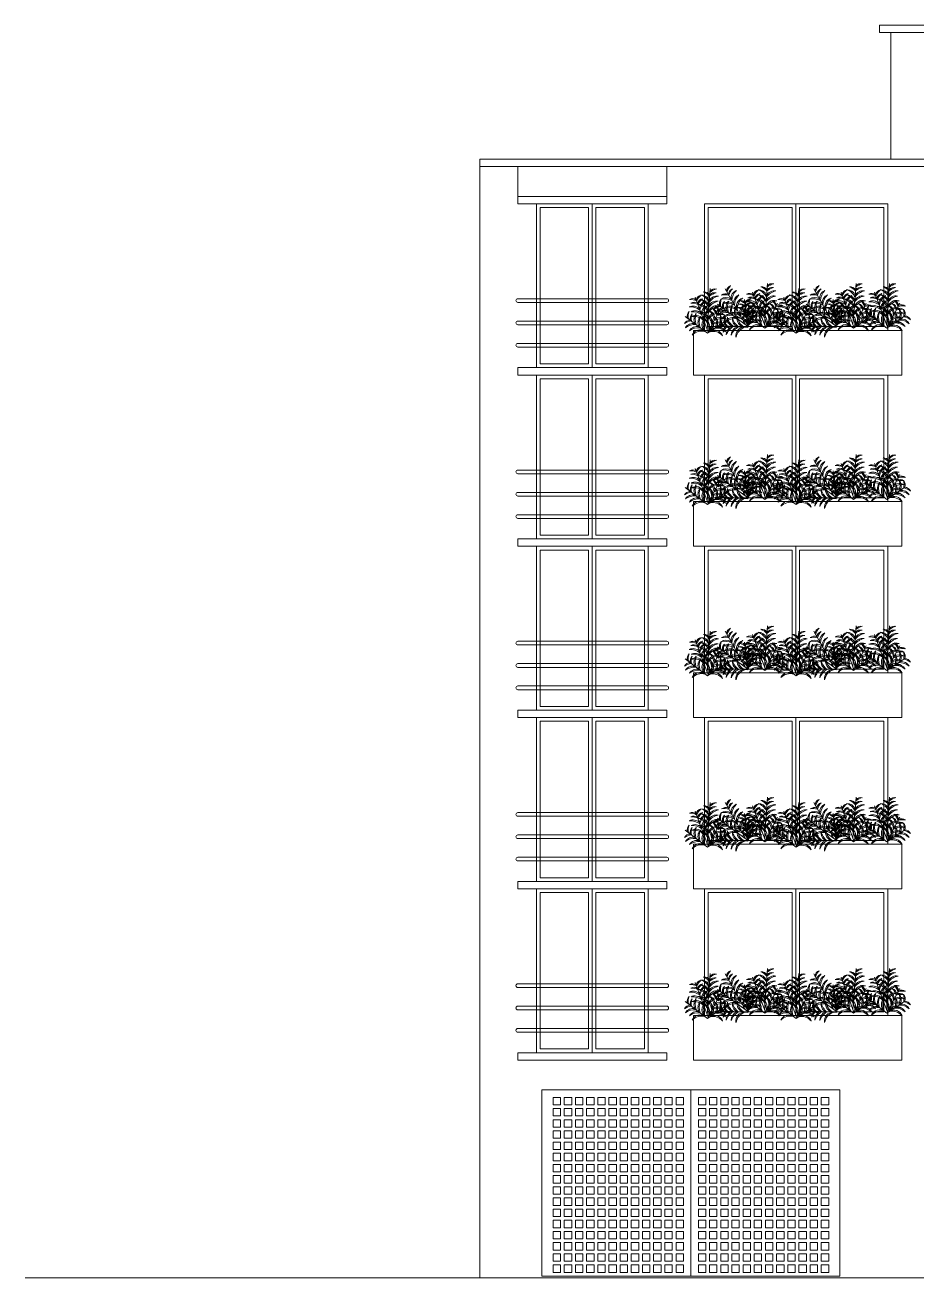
# Model space of a CAD drawing. Header units: millimetres. Extents: x 94 to 362, y 157 to 221.
# Drawn here: x 161.65 to 173.63, y 165.98 to 182.8 of the extents above; entities that cross this region are included whole.
import ezdxf

# ---------------------------------------------------------------- set-up
doc = ezdxf.new("R2010")
doc.units = ezdxf.units.MM
doc.layers.get('0').update_dxf_attribs({"lineweight": 9})
doc.layers.add('ARBOL', color=3, linetype='Continuous', lineweight=9)
doc.layers.add('BARDA PERIMETRAL', color=5, linetype='Continuous', lineweight=9)

# ---------------------------------------------------------------- blocks, each defined once
blk = doc.blocks.new('arbusto02')
at = {"layer": 'ARBOL', "linetype": 'ByBlock'}
for p, q in [((-0.048, 0.801), (0.007, 0.065)), ((0.22, 0.644), (-0.01, 0.019)), ((-0.23, 0.444), (0, 0)), ((0.397, 0.303), (0, 0)), ((-0.319, 0.217), (0, 0))]:
    blk.add_line(p, q, dxfattribs=at)
for centre, radius, start, end in [((-0.132, 0.68), 0.115, 40.53, 103.8644), ((-0.216, 0.539), 0.26, 48.3163, 77.6194), ((-0.127, 0.612), 0.115, 40.53, 103.8644), ((-0.211, 0.471), 0.26, 48.3163, 77.6194), ((0.058, 0.626), 0.115, 84.6157, 147.9501), ((0.162, 0.498), 0.26, 110.8607, 140.1638), ((0.117, 0.528), 0.16, 88.8463, 158.9911), ((0.209, 0.435), 0.268, 109.2035, 152.8688), ((-0.042, 0.474), 0.26, 23.8984, 53.2015), ((0.093, 0.569), 0.115, 16.1121, 79.4464), ((-0.168, 0.338), 0.156, 7.666, 107.8746), ((-0.227, 0.251), 0.236, 25.9065, 87.4278), ((-0.095, 0.385), 0.115, 107.7459, 171.0802), ((-0.171, 0.507), 0.16, 29.4889, 99.6338), ((-0.248, 0.401), 0.268, 35.6112, 79.2766), ((0.051, 0.308), 0.26, 133.9908, 163.2939), ((-0.164, 0.416), 0.16, 29.4889, 99.6338), ((-0.241, 0.31), 0.268, 35.6112, 79.2766), ((0.124, 0.437), 0.16, 88.8463, 158.9911), ((0.215, 0.344), 0.268, 109.2035, 152.8688), ((0.14, 0.361), 0.156, 80.6055, 180.8141), ((0.21, 0.283), 0.236, 101.0522, 162.5736), ((-0.046, 0.341), 0.16, 5.071, 75.2158), ((-0.159, 0.277), 0.268, 11.1933, 54.8587), ((-0.128, 0.362), 0.268, 11.1933, 54.8587), ((-0.014, 0.427), 0.16, 5.071, 75.2158), ((-0.065, 0.41), 0.26, 23.8984, 53.2015), ((0.069, 0.505), 0.115, 16.1121, 79.4464), ((0.302, 0.204), 0.268, 84.7855, 128.4509), ((0.257, 0.327), 0.16, 64.4284, 134.5732), ((0.285, 0.282), 0.26, 86.4427, 115.7458), ((0.244, 0.441), 0.115, 60.1978, 123.5321), ((0.309, 0.346), 0.26, 86.4427, 115.7458), ((0.268, 0.505), 0.115, 60.1978, 123.5321), ((-0.26, 0.3), 0.115, 63.6602, 126.9945), ((-0.281, 0.137), 0.26, 71.4465, 100.7496), ((-0.211, 0.255), 0.115, 136.2275, 199.5619), ((-0.227, 0.125), 0.16, 52.6191, 122.7639), ((-0.256, -0.003), 0.268, 58.7414, 102.4068), ((-0.046, 0.257), 0.26, 162.4725, 191.7756), ((-0.229, 0.239), 0.115, 63.6602, 126.9945), ((-0.25, 0.076), 0.26, 71.4465, 100.7496), ((-0.097, 0.24), 0.16, 140.4581, 210.6029), ((0.033, 0.254), 0.268, 160.8153, 204.4806), ((-0.158, 0.212), 0.156, 7.666, 107.8746), ((-0.217, 0.125), 0.236, 25.9065, 87.4278), ((-0.022, 0.189), 0.16, 140.4581, 210.6029), ((-0.063, 0.325), 0.115, 107.7459, 171.0802), ((0.082, 0.248), 0.26, 133.9908, 163.2939), ((0.108, 0.203), 0.268, 160.8153, 204.4806), ((0.029, 0.258), 0.16, 111.9765, 182.1213), ((0.15, 0.208), 0.268, 132.3336, 175.999), ((0.048, 0.154), 0.156, 132.2173, 232.4259), ((0.071, 0.177), 0.16, 111.9765, 182.1213), ((0.153, 0.161), 0.236, 152.664, 214.1854), ((0.192, 0.127), 0.268, 132.3336, 175.999), ((-0.082, 0.272), 0.156, 343.248, 83.4567), ((-0.171, 0.217), 0.236, 1.4886, 63.0099), ((0.116, 0.113), 0.156, 103.7356, 203.9443), ((0.211, 0.069), 0.236, 124.1824, 185.7037), ((0.15, 0.235), 0.156, 80.6055, 180.8141), ((0.22, 0.157), 0.236, 101.0522, 162.5736), ((-0.161, 0.152), 0.236, 329.0367, 30.558), ((-0.057, 0.151), 0.156, 310.7961, 51.0048), ((0.208, 0.165), 0.156, 56.1875, 156.3962), ((0.24, 0.066), 0.236, 76.6343, 138.1556), ((0.27, 0.119), 0.268, 84.7855, 128.4509), ((0.226, 0.242), 0.16, 64.4284, 134.5732), ((0.011, 0.19), 0.16, 332.6191, 42.7639), ((-0.119, 0.197), 0.268, 338.7414, 22.4068), ((0.083, 0.246), 0.16, 332.6191, 42.7639), ((-0.047, 0.252), 0.268, 338.7414, 22.4068), ((0.032, 0.259), 0.26, 351.4465, 20.7496), ((0.196, 0.267), 0.115, 343.6602, 46.9945), ((0.309, 0.119), 0.115, 27.7459, 91.0802), ((0.25, 0.308), 0.115, 343.6602, 46.9945), ((0.086, 0.3), 0.26, 351.4465, 20.7496), ((-0.315, 0.101), 0.115, 92.1418, 155.4762), ((-0.256, -0.052), 0.26, 99.9281, 129.2312), ((-0.259, 0.001), 0.16, 81.1007, 151.2455), ((-0.224, -0.124), 0.268, 87.223, 130.8884), ((-0.184, -0.05), 0.16, 81.1007, 151.2455), ((-0.149, -0.176), 0.268, 87.223, 130.8884), ((-0.186, 0.044), 0.16, 52.6191, 122.7639), ((-0.214, -0.083), 0.268, 58.7414, 102.4068), ((-0.125, -0.102), 0.156, 59.2778, 159.4864), ((-0.093, -0.201), 0.236, 77.5183, 139.0396), ((-0.159, -0.029), 0.156, 30.7961, 131.0048), ((-0.178, -0.133), 0.236, 49.0367, 110.558), ((0.104, -0.196), 0.236, 44.1824, 105.7037), ((0.131, -0.094), 0.156, 23.7356, 123.9443), ((0.158, -0.167), 0.268, 52.3336, 95.999), ((0.187, -0.039), 0.16, 31.9765, 102.1213), ((0.231, -0.112), 0.268, 52.3336, 95.999), ((0.259, 0.016), 0.16, 31.9765, 102.1213), ((0.258, -0.038), 0.26, 53.9908, 83.2939)]:
    blk.add_arc(centre, radius, start, end, dxfattribs=at)

msp = doc.modelspace()

# ---------------------------------------------------------------- linework, layer by layer
for p, q in [((173.276, 181.004), (173.276, 182.704)), ((180.461, 181.004), (167.761, 181.004)), ((167.761, 165.979), (167.761, 181.004)), ((180.461, 180.904), (167.761, 180.904)), ((168.268, 180.504), (168.268, 180.904)), ((170.268, 180.504), (170.268, 180.904)), ((172.001, 178.704), (172.001, 180.404)), ((171.951, 180.354), (171.951, 178.754)), ((171.951, 178.054), (171.951, 176.454)), ((172.001, 176.404), (172.001, 178.104)), ((171.951, 175.754), (171.951, 174.154)), ((172.001, 174.104), (172.001, 175.804)), ((172.001, 171.804), (172.001, 173.504)), ((171.951, 173.454), (171.951, 171.854)), ((171.951, 171.154), (171.951, 169.554)), ((172.001, 169.504), (172.001, 171.204)), ((206.305, 165.979), (161.654, 165.979))]:
    msp.add_line(p, q)
for points in [[(173.126, 182.804), (175.976, 182.804), (175.976, 182.704), (173.126, 182.704)], [(168.268, 180.504), (170.268, 180.504), (170.268, 180.404), (168.268, 180.404)], [(169.268, 178.204), (168.518, 178.204), (168.518, 180.404), (169.268, 180.404)], [(170.018, 178.204), (169.268, 178.204), (169.268, 180.404), (170.018, 180.404)], [(170.776, 180.404), (173.235, 180.404), (173.235, 178.704), (170.776, 178.704)], [(169.218, 178.254), (168.568, 178.254), (168.568, 180.354), (169.218, 180.354)], [(169.968, 178.254), (169.318, 178.254), (169.318, 180.354), (169.968, 180.354)], [(170.826, 180.354), (171.951, 180.354), (171.951, 178.754), (170.826, 178.754)], [(172.051, 180.354), (173.185, 180.354), (173.185, 178.754), (172.051, 178.754)], [(170.626, 178.704), (173.426, 178.704), (173.426, 178.104), (170.626, 178.104)], [(168.268, 178.204), (170.268, 178.204), (170.268, 178.104), (168.268, 178.104)], [(169.268, 175.904), (168.518, 175.904), (168.518, 178.104), (169.268, 178.104)], [(169.218, 175.954), (168.568, 175.954), (168.568, 178.054), (169.218, 178.054)], [(170.018, 175.904), (169.268, 175.904), (169.268, 178.104), (170.018, 178.104)], [(169.968, 175.954), (169.318, 175.954), (169.318, 178.054), (169.968, 178.054)], [(170.776, 178.104), (173.235, 178.104), (173.235, 176.404), (170.776, 176.404)], [(170.826, 178.054), (171.951, 178.054), (171.951, 176.454), (170.826, 176.454)], [(172.051, 178.054), (173.185, 178.054), (173.185, 176.454), (172.051, 176.454)], [(170.626, 176.404), (173.426, 176.404), (173.426, 175.804), (170.626, 175.804)], [(168.268, 175.904), (170.268, 175.904), (170.268, 175.804), (168.268, 175.804)], [(169.268, 173.604), (168.518, 173.604), (168.518, 175.804), (169.268, 175.804)], [(169.218, 173.654), (168.568, 173.654), (168.568, 175.754), (169.218, 175.754)], [(170.018, 173.604), (169.268, 173.604), (169.268, 175.804), (170.018, 175.804)], [(169.968, 173.654), (169.318, 173.654), (169.318, 175.754), (169.968, 175.754)], [(170.776, 175.804), (173.235, 175.804), (173.235, 174.104), (170.776, 174.104)], [(170.826, 175.754), (171.951, 175.754), (171.951, 174.154), (170.826, 174.154)], [(172.051, 175.754), (173.185, 175.754), (173.185, 174.154), (172.051, 174.154)], [(170.626, 174.104), (173.426, 174.104), (173.426, 173.504), (170.626, 173.504)], [(168.268, 173.604), (170.268, 173.604), (170.268, 173.504), (168.268, 173.504)], [(169.268, 171.304), (168.518, 171.304), (168.518, 173.504), (169.268, 173.504)], [(170.018, 171.304), (169.268, 171.304), (169.268, 173.504), (170.018, 173.504)], [(170.776, 173.504), (173.235, 173.504), (173.235, 171.804), (170.776, 171.804)], [(169.218, 171.354), (168.568, 171.354), (168.568, 173.454), (169.218, 173.454)], [(169.968, 171.354), (169.318, 171.354), (169.318, 173.454), (169.968, 173.454)], [(170.826, 173.454), (171.951, 173.454), (171.951, 171.854), (170.826, 171.854)], [(172.051, 173.454), (173.185, 173.454), (173.185, 171.854), (172.051, 171.854)], [(170.626, 171.804), (173.426, 171.804), (173.426, 171.204), (170.626, 171.204)], [(168.268, 171.304), (170.268, 171.304), (170.268, 171.204), (168.268, 171.204)], [(169.268, 169.004), (168.518, 169.004), (168.518, 171.204), (169.268, 171.204)], [(169.218, 169.054), (168.568, 169.054), (168.568, 171.154), (169.218, 171.154)], [(170.018, 169.004), (169.268, 169.004), (169.268, 171.204), (170.018, 171.204)], [(169.968, 169.054), (169.318, 169.054), (169.318, 171.154), (169.968, 171.154)], [(170.776, 171.204), (173.235, 171.204), (173.235, 169.504), (170.776, 169.504)], [(170.826, 171.154), (171.951, 171.154), (171.951, 169.554), (170.826, 169.554)], [(172.051, 171.154), (173.185, 171.154), (173.185, 169.554), (172.051, 169.554)], [(170.626, 169.504), (173.426, 169.504), (173.426, 168.904), (170.626, 168.904)], [(168.268, 169.004), (170.268, 169.004), (170.268, 168.904), (168.268, 168.904)], [(168.593, 168.504), (170.593, 168.504), (170.593, 166.004), (168.593, 166.004)], [(170.593, 168.504), (172.593, 168.504), (172.593, 166.004), (170.593, 166.004)], [(168.743, 168.404), (168.843, 168.404), (168.843, 168.304), (168.743, 168.304)], [(168.743, 168.404), (168.843, 168.404), (168.843, 168.304), (168.743, 168.304)], [(168.743, 168.254), (168.843, 168.254), (168.843, 168.154), (168.743, 168.154)], [(168.743, 168.254), (168.843, 168.254), (168.843, 168.154), (168.743, 168.154)], [(168.893, 168.404), (168.993, 168.404), (168.993, 168.304), (168.893, 168.304)], [(168.893, 168.254), (168.993, 168.254), (168.993, 168.154), (168.893, 168.154)], [(169.043, 168.404), (169.143, 168.404), (169.143, 168.304), (169.043, 168.304)], [(169.043, 168.404), (169.143, 168.404), (169.143, 168.304), (169.043, 168.304)], [(169.043, 168.254), (169.143, 168.254), (169.143, 168.154), (169.043, 168.154)], [(169.043, 168.254), (169.143, 168.254), (169.143, 168.154), (169.043, 168.154)], [(169.193, 168.404), (169.293, 168.404), (169.293, 168.304), (169.193, 168.304)], [(169.193, 168.404), (169.293, 168.404), (169.293, 168.304), (169.193, 168.304)], [(169.193, 168.254), (169.293, 168.254), (169.293, 168.154), (169.193, 168.154)], [(169.193, 168.254), (169.293, 168.254), (169.293, 168.154), (169.193, 168.154)], [(169.343, 168.404), (169.443, 168.404), (169.443, 168.304), (169.343, 168.304)], [(169.343, 168.254), (169.443, 168.254), (169.443, 168.154), (169.343, 168.154)], [(169.493, 168.404), (169.593, 168.404), (169.593, 168.304), (169.493, 168.304)], [(169.493, 168.404), (169.593, 168.404), (169.593, 168.304), (169.493, 168.304)], [(169.493, 168.254), (169.593, 168.254), (169.593, 168.154), (169.493, 168.154)], [(169.493, 168.254), (169.593, 168.254), (169.593, 168.154), (169.493, 168.154)], [(169.643, 168.404), (169.743, 168.404), (169.743, 168.304), (169.643, 168.304)], [(169.643, 168.254), (169.743, 168.254), (169.743, 168.154), (169.643, 168.154)], [(169.793, 168.404), (169.893, 168.404), (169.893, 168.304), (169.793, 168.304)], [(169.793, 168.404), (169.893, 168.404), (169.893, 168.304), (169.793, 168.304)], [(169.793, 168.254), (169.893, 168.254), (169.893, 168.154), (169.793, 168.154)], [(169.793, 168.254), (169.893, 168.254), (169.893, 168.154), (169.793, 168.154)], [(169.943, 168.404), (170.043, 168.404), (170.043, 168.304), (169.943, 168.304)], [(169.943, 168.254), (170.043, 168.254), (170.043, 168.154), (169.943, 168.154)], [(170.093, 168.404), (170.193, 168.404), (170.193, 168.304), (170.093, 168.304)], [(170.093, 168.404), (170.193, 168.404), (170.193, 168.304), (170.093, 168.304)], [(170.093, 168.254), (170.193, 168.254), (170.193, 168.154), (170.093, 168.154)], [(170.093, 168.254), (170.193, 168.254), (170.193, 168.154), (170.093, 168.154)], [(170.243, 168.404), (170.343, 168.404), (170.343, 168.304), (170.243, 168.304)], [(170.243, 168.254), (170.343, 168.254), (170.343, 168.154), (170.243, 168.154)], [(170.393, 168.404), (170.493, 168.404), (170.493, 168.304), (170.393, 168.304)], [(170.393, 168.254), (170.493, 168.254), (170.493, 168.154), (170.393, 168.154)], [(170.693, 168.404), (170.793, 168.404), (170.793, 168.304), (170.693, 168.304)], [(170.693, 168.404), (170.793, 168.404), (170.793, 168.304), (170.693, 168.304)], [(170.693, 168.254), (170.793, 168.254), (170.793, 168.154), (170.693, 168.154)], [(170.693, 168.254), (170.793, 168.254), (170.793, 168.154), (170.693, 168.154)], [(170.843, 168.404), (170.943, 168.404), (170.943, 168.304), (170.843, 168.304)], [(170.843, 168.254), (170.943, 168.254), (170.943, 168.154), (170.843, 168.154)], [(170.993, 168.404), (171.093, 168.404), (171.093, 168.304), (170.993, 168.304)], [(170.993, 168.404), (171.093, 168.404), (171.093, 168.304), (170.993, 168.304)], [(170.993, 168.254), (171.093, 168.254), (171.093, 168.154), (170.993, 168.154)], [(170.993, 168.254), (171.093, 168.254), (171.093, 168.154), (170.993, 168.154)], [(171.143, 168.404), (171.243, 168.404), (171.243, 168.304), (171.143, 168.304)], [(171.143, 168.254), (171.243, 168.254), (171.243, 168.154), (171.143, 168.154)], [(171.293, 168.404), (171.393, 168.404), (171.393, 168.304), (171.293, 168.304)], [(171.293, 168.404), (171.393, 168.404), (171.393, 168.304), (171.293, 168.304)], [(171.293, 168.254), (171.393, 168.254), (171.393, 168.154), (171.293, 168.154)], [(171.293, 168.254), (171.393, 168.254), (171.393, 168.154), (171.293, 168.154)], [(171.443, 168.404), (171.543, 168.404), (171.543, 168.304), (171.443, 168.304)], [(171.443, 168.254), (171.543, 168.254), (171.543, 168.154), (171.443, 168.154)], [(171.593, 168.404), (171.693, 168.404), (171.693, 168.304), (171.593, 168.304)], [(171.593, 168.404), (171.693, 168.404), (171.693, 168.304), (171.593, 168.304)], [(171.593, 168.254), (171.693, 168.254), (171.693, 168.154), (171.593, 168.154)], [(171.593, 168.254), (171.693, 168.254), (171.693, 168.154), (171.593, 168.154)], [(171.743, 168.404), (171.843, 168.404), (171.843, 168.304), (171.743, 168.304)], [(171.743, 168.254), (171.843, 168.254), (171.843, 168.154), (171.743, 168.154)], [(171.893, 168.404), (171.993, 168.404), (171.993, 168.304), (171.893, 168.304)], [(171.893, 168.254), (171.993, 168.254), (171.993, 168.154), (171.893, 168.154)], [(172.043, 168.404), (172.143, 168.404), (172.143, 168.304), (172.043, 168.304)], [(172.043, 168.404), (172.143, 168.404), (172.143, 168.304), (172.043, 168.304)], [(172.043, 168.254), (172.143, 168.254), (172.143, 168.154), (172.043, 168.154)], [(172.043, 168.254), (172.143, 168.254), (172.143, 168.154), (172.043, 168.154)], [(172.193, 168.404), (172.293, 168.404), (172.293, 168.304), (172.193, 168.304)], [(172.193, 168.254), (172.293, 168.254), (172.293, 168.154), (172.193, 168.154)], [(172.343, 168.404), (172.443, 168.404), (172.443, 168.304), (172.343, 168.304)], [(172.343, 168.254), (172.443, 168.254), (172.443, 168.154), (172.343, 168.154)], [(168.743, 168.104), (168.843, 168.104), (168.843, 168.004), (168.743, 168.004)], [(168.743, 168.104), (168.843, 168.104), (168.843, 168.004), (168.743, 168.004)], [(168.893, 168.104), (168.993, 168.104), (168.993, 168.004), (168.893, 168.004)], [(169.043, 168.104), (169.143, 168.104), (169.143, 168.004), (169.043, 168.004)], [(169.043, 168.104), (169.143, 168.104), (169.143, 168.004), (169.043, 168.004)], [(169.193, 168.104), (169.293, 168.104), (169.293, 168.004), (169.193, 168.004)], [(169.193, 168.104), (169.293, 168.104), (169.293, 168.004), (169.193, 168.004)], [(169.343, 168.104), (169.443, 168.104), (169.443, 168.004), (169.343, 168.004)], [(169.493, 168.104), (169.593, 168.104), (169.593, 168.004), (169.493, 168.004)], [(169.493, 168.104), (169.593, 168.104), (169.593, 168.004), (169.493, 168.004)], [(169.643, 168.104), (169.743, 168.104), (169.743, 168.004), (169.643, 168.004)], [(169.793, 168.104), (169.893, 168.104), (169.893, 168.004), (169.793, 168.004)], [(169.793, 168.104), (169.893, 168.104), (169.893, 168.004), (169.793, 168.004)], [(169.943, 168.104), (170.043, 168.104), (170.043, 168.004), (169.943, 168.004)], [(170.093, 168.104), (170.193, 168.104), (170.193, 168.004), (170.093, 168.004)], [(170.093, 168.104), (170.193, 168.104), (170.193, 168.004), (170.093, 168.004)], [(170.243, 168.104), (170.343, 168.104), (170.343, 168.004), (170.243, 168.004)], [(170.393, 168.104), (170.493, 168.104), (170.493, 168.004), (170.393, 168.004)], [(170.693, 168.104), (170.793, 168.104), (170.793, 168.004), (170.693, 168.004)], [(170.693, 168.104), (170.793, 168.104), (170.793, 168.004), (170.693, 168.004)], [(170.843, 168.104), (170.943, 168.104), (170.943, 168.004), (170.843, 168.004)], [(170.993, 168.104), (171.093, 168.104), (171.093, 168.004), (170.993, 168.004)], [(170.993, 168.104), (171.093, 168.104), (171.093, 168.004), (170.993, 168.004)], [(171.143, 168.104), (171.243, 168.104), (171.243, 168.004), (171.143, 168.004)], [(171.293, 168.104), (171.393, 168.104), (171.393, 168.004), (171.293, 168.004)], [(171.293, 168.104), (171.393, 168.104), (171.393, 168.004), (171.293, 168.004)], [(171.443, 168.104), (171.543, 168.104), (171.543, 168.004), (171.443, 168.004)], [(171.593, 168.104), (171.693, 168.104), (171.693, 168.004), (171.593, 168.004)], [(171.593, 168.104), (171.693, 168.104), (171.693, 168.004), (171.593, 168.004)], [(171.743, 168.104), (171.843, 168.104), (171.843, 168.004), (171.743, 168.004)], [(171.893, 168.104), (171.993, 168.104), (171.993, 168.004), (171.893, 168.004)], [(172.043, 168.104), (172.143, 168.104), (172.143, 168.004), (172.043, 168.004)], [(172.043, 168.104), (172.143, 168.104), (172.143, 168.004), (172.043, 168.004)], [(172.193, 168.104), (172.293, 168.104), (172.293, 168.004), (172.193, 168.004)], [(172.343, 168.104), (172.443, 168.104), (172.443, 168.004), (172.343, 168.004)], [(168.743, 167.954), (168.843, 167.954), (168.843, 167.854), (168.743, 167.854)], [(168.743, 167.954), (168.843, 167.954), (168.843, 167.854), (168.743, 167.854)], [(168.893, 167.954), (168.993, 167.954), (168.993, 167.854), (168.893, 167.854)], [(169.043, 167.954), (169.143, 167.954), (169.143, 167.854), (169.043, 167.854)], [(169.043, 167.954), (169.143, 167.954), (169.143, 167.854), (169.043, 167.854)], [(169.193, 167.954), (169.293, 167.954), (169.293, 167.854), (169.193, 167.854)], [(169.193, 167.954), (169.293, 167.954), (169.293, 167.854), (169.193, 167.854)], [(169.343, 167.954), (169.443, 167.954), (169.443, 167.854), (169.343, 167.854)], [(169.493, 167.954), (169.593, 167.954), (169.593, 167.854), (169.493, 167.854)], [(169.493, 167.954), (169.593, 167.954), (169.593, 167.854), (169.493, 167.854)], [(169.643, 167.954), (169.743, 167.954), (169.743, 167.854), (169.643, 167.854)], [(169.793, 167.954), (169.893, 167.954), (169.893, 167.854), (169.793, 167.854)], [(169.793, 167.954), (169.893, 167.954), (169.893, 167.854), (169.793, 167.854)], [(169.943, 167.954), (170.043, 167.954), (170.043, 167.854), (169.943, 167.854)], [(170.093, 167.954), (170.193, 167.954), (170.193, 167.854), (170.093, 167.854)], [(170.093, 167.954), (170.193, 167.954), (170.193, 167.854), (170.093, 167.854)], [(170.243, 167.954), (170.343, 167.954), (170.343, 167.854), (170.243, 167.854)], [(170.393, 167.954), (170.493, 167.954), (170.493, 167.854), (170.393, 167.854)], [(170.693, 167.954), (170.793, 167.954), (170.793, 167.854), (170.693, 167.854)], [(170.693, 167.954), (170.793, 167.954), (170.793, 167.854), (170.693, 167.854)], [(170.843, 167.954), (170.943, 167.954), (170.943, 167.854), (170.843, 167.854)], [(170.993, 167.954), (171.093, 167.954), (171.093, 167.854), (170.993, 167.854)], [(170.993, 167.954), (171.093, 167.954), (171.093, 167.854), (170.993, 167.854)], [(171.143, 167.954), (171.243, 167.954), (171.243, 167.854), (171.143, 167.854)], [(171.293, 167.954), (171.393, 167.954), (171.393, 167.854), (171.293, 167.854)], [(171.293, 167.954), (171.393, 167.954), (171.393, 167.854), (171.293, 167.854)], [(171.443, 167.954), (171.543, 167.954), (171.543, 167.854), (171.443, 167.854)], [(171.593, 167.954), (171.693, 167.954), (171.693, 167.854), (171.593, 167.854)], [(171.593, 167.954), (171.693, 167.954), (171.693, 167.854), (171.593, 167.854)], [(171.743, 167.954), (171.843, 167.954), (171.843, 167.854), (171.743, 167.854)], [(171.893, 167.954), (171.993, 167.954), (171.993, 167.854), (171.893, 167.854)], [(172.043, 167.954), (172.143, 167.954), (172.143, 167.854), (172.043, 167.854)], [(172.043, 167.954), (172.143, 167.954), (172.143, 167.854), (172.043, 167.854)], [(172.193, 167.954), (172.293, 167.954), (172.293, 167.854), (172.193, 167.854)], [(172.343, 167.954), (172.443, 167.954), (172.443, 167.854), (172.343, 167.854)], [(168.743, 167.804), (168.843, 167.804), (168.843, 167.704), (168.743, 167.704)], [(168.743, 167.804), (168.843, 167.804), (168.843, 167.704), (168.743, 167.704)], [(168.893, 167.804), (168.993, 167.804), (168.993, 167.704), (168.893, 167.704)], [(169.043, 167.804), (169.143, 167.804), (169.143, 167.704), (169.043, 167.704)], [(169.043, 167.804), (169.143, 167.804), (169.143, 167.704), (169.043, 167.704)], [(169.193, 167.804), (169.293, 167.804), (169.293, 167.704), (169.193, 167.704)], [(169.193, 167.804), (169.293, 167.804), (169.293, 167.704), (169.193, 167.704)], [(169.343, 167.804), (169.443, 167.804), (169.443, 167.704), (169.343, 167.704)], [(169.493, 167.804), (169.593, 167.804), (169.593, 167.704), (169.493, 167.704)], [(169.493, 167.804), (169.593, 167.804), (169.593, 167.704), (169.493, 167.704)], [(169.643, 167.804), (169.743, 167.804), (169.743, 167.704), (169.643, 167.704)], [(169.793, 167.804), (169.893, 167.804), (169.893, 167.704), (169.793, 167.704)], [(169.793, 167.804), (169.893, 167.804), (169.893, 167.704), (169.793, 167.704)], [(169.943, 167.804), (170.043, 167.804), (170.043, 167.704), (169.943, 167.704)], [(170.093, 167.804), (170.193, 167.804), (170.193, 167.704), (170.093, 167.704)], [(170.093, 167.804), (170.193, 167.804), (170.193, 167.704), (170.093, 167.704)], [(170.243, 167.804), (170.343, 167.804), (170.343, 167.704), (170.243, 167.704)], [(170.393, 167.804), (170.493, 167.804), (170.493, 167.704), (170.393, 167.704)], [(170.693, 167.804), (170.793, 167.804), (170.793, 167.704), (170.693, 167.704)], [(170.693, 167.804), (170.793, 167.804), (170.793, 167.704), (170.693, 167.704)], [(170.843, 167.804), (170.943, 167.804), (170.943, 167.704), (170.843, 167.704)], [(170.993, 167.804), (171.093, 167.804), (171.093, 167.704), (170.993, 167.704)], [(170.993, 167.804), (171.093, 167.804), (171.093, 167.704), (170.993, 167.704)], [(171.143, 167.804), (171.243, 167.804), (171.243, 167.704), (171.143, 167.704)], [(171.293, 167.804), (171.393, 167.804), (171.393, 167.704), (171.293, 167.704)], [(171.293, 167.804), (171.393, 167.804), (171.393, 167.704), (171.293, 167.704)], [(171.443, 167.804), (171.543, 167.804), (171.543, 167.704), (171.443, 167.704)], [(171.593, 167.804), (171.693, 167.804), (171.693, 167.704), (171.593, 167.704)], [(171.593, 167.804), (171.693, 167.804), (171.693, 167.704), (171.593, 167.704)], [(171.743, 167.804), (171.843, 167.804), (171.843, 167.704), (171.743, 167.704)], [(171.893, 167.804), (171.993, 167.804), (171.993, 167.704), (171.893, 167.704)], [(172.043, 167.804), (172.143, 167.804), (172.143, 167.704), (172.043, 167.704)], [(172.043, 167.804), (172.143, 167.804), (172.143, 167.704), (172.043, 167.704)], [(172.193, 167.804), (172.293, 167.804), (172.293, 167.704), (172.193, 167.704)], [(172.343, 167.804), (172.443, 167.804), (172.443, 167.704), (172.343, 167.704)], [(168.743, 167.654), (168.843, 167.654), (168.843, 167.554), (168.743, 167.554)], [(168.743, 167.654), (168.843, 167.654), (168.843, 167.554), (168.743, 167.554)], [(168.893, 167.654), (168.993, 167.654), (168.993, 167.554), (168.893, 167.554)], [(169.043, 167.654), (169.143, 167.654), (169.143, 167.554), (169.043, 167.554)], [(169.043, 167.654), (169.143, 167.654), (169.143, 167.554), (169.043, 167.554)], [(169.193, 167.654), (169.293, 167.654), (169.293, 167.554), (169.193, 167.554)], [(169.193, 167.654), (169.293, 167.654), (169.293, 167.554), (169.193, 167.554)], [(169.343, 167.654), (169.443, 167.654), (169.443, 167.554), (169.343, 167.554)], [(169.493, 167.654), (169.593, 167.654), (169.593, 167.554), (169.493, 167.554)], [(169.493, 167.654), (169.593, 167.654), (169.593, 167.554), (169.493, 167.554)], [(169.643, 167.654), (169.743, 167.654), (169.743, 167.554), (169.643, 167.554)], [(169.793, 167.654), (169.893, 167.654), (169.893, 167.554), (169.793, 167.554)], [(169.793, 167.654), (169.893, 167.654), (169.893, 167.554), (169.793, 167.554)], [(169.943, 167.654), (170.043, 167.654), (170.043, 167.554), (169.943, 167.554)], [(170.093, 167.654), (170.193, 167.654), (170.193, 167.554), (170.093, 167.554)], [(170.093, 167.654), (170.193, 167.654), (170.193, 167.554), (170.093, 167.554)], [(170.243, 167.654), (170.343, 167.654), (170.343, 167.554), (170.243, 167.554)], [(170.393, 167.654), (170.493, 167.654), (170.493, 167.554), (170.393, 167.554)], [(170.693, 167.654), (170.793, 167.654), (170.793, 167.554), (170.693, 167.554)], [(170.693, 167.654), (170.793, 167.654), (170.793, 167.554), (170.693, 167.554)], [(170.843, 167.654), (170.943, 167.654), (170.943, 167.554), (170.843, 167.554)], [(170.993, 167.654), (171.093, 167.654), (171.093, 167.554), (170.993, 167.554)], [(170.993, 167.654), (171.093, 167.654), (171.093, 167.554), (170.993, 167.554)], [(171.143, 167.654), (171.243, 167.654), (171.243, 167.554), (171.143, 167.554)], [(171.293, 167.654), (171.393, 167.654), (171.393, 167.554), (171.293, 167.554)], [(171.293, 167.654), (171.393, 167.654), (171.393, 167.554), (171.293, 167.554)], [(171.443, 167.654), (171.543, 167.654), (171.543, 167.554), (171.443, 167.554)], [(171.593, 167.654), (171.693, 167.654), (171.693, 167.554), (171.593, 167.554)], [(171.593, 167.654), (171.693, 167.654), (171.693, 167.554), (171.593, 167.554)], [(171.743, 167.654), (171.843, 167.654), (171.843, 167.554), (171.743, 167.554)], [(171.893, 167.654), (171.993, 167.654), (171.993, 167.554), (171.893, 167.554)], [(172.043, 167.654), (172.143, 167.654), (172.143, 167.554), (172.043, 167.554)], [(172.043, 167.654), (172.143, 167.654), (172.143, 167.554), (172.043, 167.554)], [(172.193, 167.654), (172.293, 167.654), (172.293, 167.554), (172.193, 167.554)], [(172.343, 167.654), (172.443, 167.654), (172.443, 167.554), (172.343, 167.554)], [(168.743, 167.504), (168.843, 167.504), (168.843, 167.404), (168.743, 167.404)], [(168.743, 167.504), (168.843, 167.504), (168.843, 167.404), (168.743, 167.404)], [(168.893, 167.504), (168.993, 167.504), (168.993, 167.404), (168.893, 167.404)], [(169.043, 167.504), (169.143, 167.504), (169.143, 167.404), (169.043, 167.404)], [(169.043, 167.504), (169.143, 167.504), (169.143, 167.404), (169.043, 167.404)], [(169.193, 167.504), (169.293, 167.504), (169.293, 167.404), (169.193, 167.404)], [(169.193, 167.504), (169.293, 167.504), (169.293, 167.404), (169.193, 167.404)], [(169.343, 167.504), (169.443, 167.504), (169.443, 167.404), (169.343, 167.404)], [(169.493, 167.504), (169.593, 167.504), (169.593, 167.404), (169.493, 167.404)], [(169.493, 167.504), (169.593, 167.504), (169.593, 167.404), (169.493, 167.404)], [(169.643, 167.504), (169.743, 167.504), (169.743, 167.404), (169.643, 167.404)], [(169.793, 167.504), (169.893, 167.504), (169.893, 167.404), (169.793, 167.404)], [(169.793, 167.504), (169.893, 167.504), (169.893, 167.404), (169.793, 167.404)], [(169.943, 167.504), (170.043, 167.504), (170.043, 167.404), (169.943, 167.404)], [(170.093, 167.504), (170.193, 167.504), (170.193, 167.404), (170.093, 167.404)], [(170.093, 167.504), (170.193, 167.504), (170.193, 167.404), (170.093, 167.404)], [(170.243, 167.504), (170.343, 167.504), (170.343, 167.404), (170.243, 167.404)], [(170.393, 167.504), (170.493, 167.504), (170.493, 167.404), (170.393, 167.404)], [(170.693, 167.504), (170.793, 167.504), (170.793, 167.404), (170.693, 167.404)], [(170.693, 167.504), (170.793, 167.504), (170.793, 167.404), (170.693, 167.404)], [(170.843, 167.504), (170.943, 167.504), (170.943, 167.404), (170.843, 167.404)], [(170.993, 167.504), (171.093, 167.504), (171.093, 167.404), (170.993, 167.404)], [(170.993, 167.504), (171.093, 167.504), (171.093, 167.404), (170.993, 167.404)], [(171.143, 167.504), (171.243, 167.504), (171.243, 167.404), (171.143, 167.404)], [(171.293, 167.504), (171.393, 167.504), (171.393, 167.404), (171.293, 167.404)], [(171.293, 167.504), (171.393, 167.504), (171.393, 167.404), (171.293, 167.404)], [(171.443, 167.504), (171.543, 167.504), (171.543, 167.404), (171.443, 167.404)], [(171.593, 167.504), (171.693, 167.504), (171.693, 167.404), (171.593, 167.404)], [(171.593, 167.504), (171.693, 167.504), (171.693, 167.404), (171.593, 167.404)], [(171.743, 167.504), (171.843, 167.504), (171.843, 167.404), (171.743, 167.404)], [(171.893, 167.504), (171.993, 167.504), (171.993, 167.404), (171.893, 167.404)], [(172.043, 167.504), (172.143, 167.504), (172.143, 167.404), (172.043, 167.404)], [(172.043, 167.504), (172.143, 167.504), (172.143, 167.404), (172.043, 167.404)], [(172.193, 167.504), (172.293, 167.504), (172.293, 167.404), (172.193, 167.404)], [(172.343, 167.504), (172.443, 167.504), (172.443, 167.404), (172.343, 167.404)], [(168.743, 167.354), (168.843, 167.354), (168.843, 167.254), (168.743, 167.254)], [(168.743, 167.354), (168.843, 167.354), (168.843, 167.254), (168.743, 167.254)], [(168.893, 167.354), (168.993, 167.354), (168.993, 167.254), (168.893, 167.254)], [(169.043, 167.354), (169.143, 167.354), (169.143, 167.254), (169.043, 167.254)], [(169.043, 167.354), (169.143, 167.354), (169.143, 167.254), (169.043, 167.254)], [(169.193, 167.354), (169.293, 167.354), (169.293, 167.254), (169.193, 167.254)], [(169.193, 167.354), (169.293, 167.354), (169.293, 167.254), (169.193, 167.254)], [(169.343, 167.354), (169.443, 167.354), (169.443, 167.254), (169.343, 167.254)], [(169.493, 167.354), (169.593, 167.354), (169.593, 167.254), (169.493, 167.254)], [(169.493, 167.354), (169.593, 167.354), (169.593, 167.254), (169.493, 167.254)], [(169.643, 167.354), (169.743, 167.354), (169.743, 167.254), (169.643, 167.254)], [(169.793, 167.354), (169.893, 167.354), (169.893, 167.254), (169.793, 167.254)], [(169.793, 167.354), (169.893, 167.354), (169.893, 167.254), (169.793, 167.254)], [(169.943, 167.354), (170.043, 167.354), (170.043, 167.254), (169.943, 167.254)], [(170.093, 167.354), (170.193, 167.354), (170.193, 167.254), (170.093, 167.254)], [(170.093, 167.354), (170.193, 167.354), (170.193, 167.254), (170.093, 167.254)], [(170.243, 167.354), (170.343, 167.354), (170.343, 167.254), (170.243, 167.254)], [(170.393, 167.354), (170.493, 167.354), (170.493, 167.254), (170.393, 167.254)], [(170.693, 167.354), (170.793, 167.354), (170.793, 167.254), (170.693, 167.254)], [(170.693, 167.354), (170.793, 167.354), (170.793, 167.254), (170.693, 167.254)], [(170.843, 167.354), (170.943, 167.354), (170.943, 167.254), (170.843, 167.254)], [(170.993, 167.354), (171.093, 167.354), (171.093, 167.254), (170.993, 167.254)], [(170.993, 167.354), (171.093, 167.354), (171.093, 167.254), (170.993, 167.254)], [(171.143, 167.354), (171.243, 167.354), (171.243, 167.254), (171.143, 167.254)], [(171.293, 167.354), (171.393, 167.354), (171.393, 167.254), (171.293, 167.254)], [(171.293, 167.354), (171.393, 167.354), (171.393, 167.254), (171.293, 167.254)], [(171.443, 167.354), (171.543, 167.354), (171.543, 167.254), (171.443, 167.254)], [(171.593, 167.354), (171.693, 167.354), (171.693, 167.254), (171.593, 167.254)], [(171.593, 167.354), (171.693, 167.354), (171.693, 167.254), (171.593, 167.254)], [(171.743, 167.354), (171.843, 167.354), (171.843, 167.254), (171.743, 167.254)], [(171.893, 167.354), (171.993, 167.354), (171.993, 167.254), (171.893, 167.254)], [(172.043, 167.354), (172.143, 167.354), (172.143, 167.254), (172.043, 167.254)], [(172.043, 167.354), (172.143, 167.354), (172.143, 167.254), (172.043, 167.254)], [(172.193, 167.354), (172.293, 167.354), (172.293, 167.254), (172.193, 167.254)], [(172.343, 167.354), (172.443, 167.354), (172.443, 167.254), (172.343, 167.254)], [(168.743, 167.204), (168.843, 167.204), (168.843, 167.104), (168.743, 167.104)], [(168.743, 167.204), (168.843, 167.204), (168.843, 167.104), (168.743, 167.104)], [(168.893, 167.204), (168.993, 167.204), (168.993, 167.104), (168.893, 167.104)], [(169.043, 167.204), (169.143, 167.204), (169.143, 167.104), (169.043, 167.104)], [(169.043, 167.204), (169.143, 167.204), (169.143, 167.104), (169.043, 167.104)], [(169.193, 167.204), (169.293, 167.204), (169.293, 167.104), (169.193, 167.104)], [(169.193, 167.204), (169.293, 167.204), (169.293, 167.104), (169.193, 167.104)], [(169.343, 167.204), (169.443, 167.204), (169.443, 167.104), (169.343, 167.104)], [(169.493, 167.204), (169.593, 167.204), (169.593, 167.104), (169.493, 167.104)], [(169.493, 167.204), (169.593, 167.204), (169.593, 167.104), (169.493, 167.104)], [(169.643, 167.204), (169.743, 167.204), (169.743, 167.104), (169.643, 167.104)], [(169.793, 167.204), (169.893, 167.204), (169.893, 167.104), (169.793, 167.104)], [(169.793, 167.204), (169.893, 167.204), (169.893, 167.104), (169.793, 167.104)], [(169.943, 167.204), (170.043, 167.204), (170.043, 167.104), (169.943, 167.104)], [(170.093, 167.204), (170.193, 167.204), (170.193, 167.104), (170.093, 167.104)], [(170.093, 167.204), (170.193, 167.204), (170.193, 167.104), (170.093, 167.104)], [(170.243, 167.204), (170.343, 167.204), (170.343, 167.104), (170.243, 167.104)], [(170.393, 167.204), (170.493, 167.204), (170.493, 167.104), (170.393, 167.104)], [(170.693, 167.204), (170.793, 167.204), (170.793, 167.104), (170.693, 167.104)], [(170.693, 167.204), (170.793, 167.204), (170.793, 167.104), (170.693, 167.104)], [(170.843, 167.204), (170.943, 167.204), (170.943, 167.104), (170.843, 167.104)], [(170.993, 167.204), (171.093, 167.204), (171.093, 167.104), (170.993, 167.104)], [(170.993, 167.204), (171.093, 167.204), (171.093, 167.104), (170.993, 167.104)], [(171.143, 167.204), (171.243, 167.204), (171.243, 167.104), (171.143, 167.104)], [(171.293, 167.204), (171.393, 167.204), (171.393, 167.104), (171.293, 167.104)], [(171.293, 167.204), (171.393, 167.204), (171.393, 167.104), (171.293, 167.104)], [(171.443, 167.204), (171.543, 167.204), (171.543, 167.104), (171.443, 167.104)], [(171.593, 167.204), (171.693, 167.204), (171.693, 167.104), (171.593, 167.104)], [(171.593, 167.204), (171.693, 167.204), (171.693, 167.104), (171.593, 167.104)], [(171.743, 167.204), (171.843, 167.204), (171.843, 167.104), (171.743, 167.104)], [(171.893, 167.204), (171.993, 167.204), (171.993, 167.104), (171.893, 167.104)], [(172.043, 167.204), (172.143, 167.204), (172.143, 167.104), (172.043, 167.104)], [(172.043, 167.204), (172.143, 167.204), (172.143, 167.104), (172.043, 167.104)], [(172.193, 167.204), (172.293, 167.204), (172.293, 167.104), (172.193, 167.104)], [(172.343, 167.204), (172.443, 167.204), (172.443, 167.104), (172.343, 167.104)], [(168.743, 167.054), (168.843, 167.054), (168.843, 166.954), (168.743, 166.954)], [(168.743, 167.054), (168.843, 167.054), (168.843, 166.954), (168.743, 166.954)], [(168.743, 166.904), (168.843, 166.904), (168.843, 166.804), (168.743, 166.804)], [(168.743, 166.904), (168.843, 166.904), (168.843, 166.804), (168.743, 166.804)], [(168.893, 167.054), (168.993, 167.054), (168.993, 166.954), (168.893, 166.954)], [(168.893, 166.904), (168.993, 166.904), (168.993, 166.804), (168.893, 166.804)], [(169.043, 167.054), (169.143, 167.054), (169.143, 166.954), (169.043, 166.954)], [(169.043, 167.054), (169.143, 167.054), (169.143, 166.954), (169.043, 166.954)], [(169.043, 166.904), (169.143, 166.904), (169.143, 166.804), (169.043, 166.804)], [(169.043, 166.904), (169.143, 166.904), (169.143, 166.804), (169.043, 166.804)], [(169.193, 167.054), (169.293, 167.054), (169.293, 166.954), (169.193, 166.954)], [(169.193, 167.054), (169.293, 167.054), (169.293, 166.954), (169.193, 166.954)], [(169.193, 166.904), (169.293, 166.904), (169.293, 166.804), (169.193, 166.804)], [(169.193, 166.904), (169.293, 166.904), (169.293, 166.804), (169.193, 166.804)], [(169.343, 167.054), (169.443, 167.054), (169.443, 166.954), (169.343, 166.954)], [(169.343, 166.904), (169.443, 166.904), (169.443, 166.804), (169.343, 166.804)], [(169.493, 167.054), (169.593, 167.054), (169.593, 166.954), (169.493, 166.954)], [(169.493, 167.054), (169.593, 167.054), (169.593, 166.954), (169.493, 166.954)], [(169.493, 166.904), (169.593, 166.904), (169.593, 166.804), (169.493, 166.804)], [(169.493, 166.904), (169.593, 166.904), (169.593, 166.804), (169.493, 166.804)], [(169.643, 167.054), (169.743, 167.054), (169.743, 166.954), (169.643, 166.954)], [(169.643, 166.904), (169.743, 166.904), (169.743, 166.804), (169.643, 166.804)], [(169.793, 167.054), (169.893, 167.054), (169.893, 166.954), (169.793, 166.954)], [(169.793, 167.054), (169.893, 167.054), (169.893, 166.954), (169.793, 166.954)], [(169.793, 166.904), (169.893, 166.904), (169.893, 166.804), (169.793, 166.804)], [(169.793, 166.904), (169.893, 166.904), (169.893, 166.804), (169.793, 166.804)], [(169.943, 167.054), (170.043, 167.054), (170.043, 166.954), (169.943, 166.954)], [(169.943, 166.904), (170.043, 166.904), (170.043, 166.804), (169.943, 166.804)], [(170.093, 167.054), (170.193, 167.054), (170.193, 166.954), (170.093, 166.954)], [(170.093, 167.054), (170.193, 167.054), (170.193, 166.954), (170.093, 166.954)], [(170.093, 166.904), (170.193, 166.904), (170.193, 166.804), (170.093, 166.804)], [(170.093, 166.904), (170.193, 166.904), (170.193, 166.804), (170.093, 166.804)], [(170.243, 167.054), (170.343, 167.054), (170.343, 166.954), (170.243, 166.954)], [(170.243, 166.904), (170.343, 166.904), (170.343, 166.804), (170.243, 166.804)], [(170.393, 167.054), (170.493, 167.054), (170.493, 166.954), (170.393, 166.954)], [(170.393, 166.904), (170.493, 166.904), (170.493, 166.804), (170.393, 166.804)], [(170.693, 167.054), (170.793, 167.054), (170.793, 166.954), (170.693, 166.954)], [(170.693, 167.054), (170.793, 167.054), (170.793, 166.954), (170.693, 166.954)], [(170.693, 166.904), (170.793, 166.904), (170.793, 166.804), (170.693, 166.804)], [(170.693, 166.904), (170.793, 166.904), (170.793, 166.804), (170.693, 166.804)], [(170.843, 167.054), (170.943, 167.054), (170.943, 166.954), (170.843, 166.954)], [(170.843, 166.904), (170.943, 166.904), (170.943, 166.804), (170.843, 166.804)], [(170.993, 167.054), (171.093, 167.054), (171.093, 166.954), (170.993, 166.954)], [(170.993, 167.054), (171.093, 167.054), (171.093, 166.954), (170.993, 166.954)], [(170.993, 166.904), (171.093, 166.904), (171.093, 166.804), (170.993, 166.804)], [(170.993, 166.904), (171.093, 166.904), (171.093, 166.804), (170.993, 166.804)], [(171.143, 167.054), (171.243, 167.054), (171.243, 166.954), (171.143, 166.954)], [(171.143, 166.904), (171.243, 166.904), (171.243, 166.804), (171.143, 166.804)], [(171.293, 167.054), (171.393, 167.054), (171.393, 166.954), (171.293, 166.954)], [(171.293, 167.054), (171.393, 167.054), (171.393, 166.954), (171.293, 166.954)], [(171.293, 166.904), (171.393, 166.904), (171.393, 166.804), (171.293, 166.804)], [(171.293, 166.904), (171.393, 166.904), (171.393, 166.804), (171.293, 166.804)], [(171.443, 167.054), (171.543, 167.054), (171.543, 166.954), (171.443, 166.954)], [(171.443, 166.904), (171.543, 166.904), (171.543, 166.804), (171.443, 166.804)], [(171.593, 167.054), (171.693, 167.054), (171.693, 166.954), (171.593, 166.954)], [(171.593, 167.054), (171.693, 167.054), (171.693, 166.954), (171.593, 166.954)], [(171.593, 166.904), (171.693, 166.904), (171.693, 166.804), (171.593, 166.804)], [(171.593, 166.904), (171.693, 166.904), (171.693, 166.804), (171.593, 166.804)], [(171.743, 167.054), (171.843, 167.054), (171.843, 166.954), (171.743, 166.954)], [(171.743, 166.904), (171.843, 166.904), (171.843, 166.804), (171.743, 166.804)], [(171.893, 167.054), (171.993, 167.054), (171.993, 166.954), (171.893, 166.954)], [(171.893, 166.904), (171.993, 166.904), (171.993, 166.804), (171.893, 166.804)], [(172.043, 167.054), (172.143, 167.054), (172.143, 166.954), (172.043, 166.954)], [(172.043, 167.054), (172.143, 167.054), (172.143, 166.954), (172.043, 166.954)], [(172.043, 166.904), (172.143, 166.904), (172.143, 166.804), (172.043, 166.804)], [(172.043, 166.904), (172.143, 166.904), (172.143, 166.804), (172.043, 166.804)], [(172.193, 167.054), (172.293, 167.054), (172.293, 166.954), (172.193, 166.954)], [(172.193, 166.904), (172.293, 166.904), (172.293, 166.804), (172.193, 166.804)], [(172.343, 167.054), (172.443, 167.054), (172.443, 166.954), (172.343, 166.954)], [(172.343, 166.904), (172.443, 166.904), (172.443, 166.804), (172.343, 166.804)], [(168.743, 166.754), (168.843, 166.754), (168.843, 166.654), (168.743, 166.654)], [(168.743, 166.754), (168.843, 166.754), (168.843, 166.654), (168.743, 166.654)], [(168.893, 166.754), (168.993, 166.754), (168.993, 166.654), (168.893, 166.654)], [(169.043, 166.754), (169.143, 166.754), (169.143, 166.654), (169.043, 166.654)], [(169.043, 166.754), (169.143, 166.754), (169.143, 166.654), (169.043, 166.654)], [(169.193, 166.754), (169.293, 166.754), (169.293, 166.654), (169.193, 166.654)], [(169.193, 166.754), (169.293, 166.754), (169.293, 166.654), (169.193, 166.654)], [(169.343, 166.754), (169.443, 166.754), (169.443, 166.654), (169.343, 166.654)], [(169.493, 166.754), (169.593, 166.754), (169.593, 166.654), (169.493, 166.654)], [(169.493, 166.754), (169.593, 166.754), (169.593, 166.654), (169.493, 166.654)], [(169.643, 166.754), (169.743, 166.754), (169.743, 166.654), (169.643, 166.654)], [(169.793, 166.754), (169.893, 166.754), (169.893, 166.654), (169.793, 166.654)], [(169.793, 166.754), (169.893, 166.754), (169.893, 166.654), (169.793, 166.654)], [(169.943, 166.754), (170.043, 166.754), (170.043, 166.654), (169.943, 166.654)], [(170.093, 166.754), (170.193, 166.754), (170.193, 166.654), (170.093, 166.654)], [(170.093, 166.754), (170.193, 166.754), (170.193, 166.654), (170.093, 166.654)], [(170.243, 166.754), (170.343, 166.754), (170.343, 166.654), (170.243, 166.654)], [(170.393, 166.754), (170.493, 166.754), (170.493, 166.654), (170.393, 166.654)], [(170.693, 166.754), (170.793, 166.754), (170.793, 166.654), (170.693, 166.654)], [(170.693, 166.754), (170.793, 166.754), (170.793, 166.654), (170.693, 166.654)], [(170.843, 166.754), (170.943, 166.754), (170.943, 166.654), (170.843, 166.654)], [(170.993, 166.754), (171.093, 166.754), (171.093, 166.654), (170.993, 166.654)], [(170.993, 166.754), (171.093, 166.754), (171.093, 166.654), (170.993, 166.654)], [(171.143, 166.754), (171.243, 166.754), (171.243, 166.654), (171.143, 166.654)], [(171.293, 166.754), (171.393, 166.754), (171.393, 166.654), (171.293, 166.654)], [(171.293, 166.754), (171.393, 166.754), (171.393, 166.654), (171.293, 166.654)], [(171.443, 166.754), (171.543, 166.754), (171.543, 166.654), (171.443, 166.654)], [(171.593, 166.754), (171.693, 166.754), (171.693, 166.654), (171.593, 166.654)], [(171.593, 166.754), (171.693, 166.754), (171.693, 166.654), (171.593, 166.654)], [(171.743, 166.754), (171.843, 166.754), (171.843, 166.654), (171.743, 166.654)], [(171.893, 166.754), (171.993, 166.754), (171.993, 166.654), (171.893, 166.654)], [(172.043, 166.754), (172.143, 166.754), (172.143, 166.654), (172.043, 166.654)], [(172.043, 166.754), (172.143, 166.754), (172.143, 166.654), (172.043, 166.654)], [(172.193, 166.754), (172.293, 166.754), (172.293, 166.654), (172.193, 166.654)], [(172.343, 166.754), (172.443, 166.754), (172.443, 166.654), (172.343, 166.654)], [(168.743, 166.604), (168.843, 166.604), (168.843, 166.504), (168.743, 166.504)], [(168.743, 166.604), (168.843, 166.604), (168.843, 166.504), (168.743, 166.504)], [(168.893, 166.604), (168.993, 166.604), (168.993, 166.504), (168.893, 166.504)], [(169.043, 166.604), (169.143, 166.604), (169.143, 166.504), (169.043, 166.504)], [(169.043, 166.604), (169.143, 166.604), (169.143, 166.504), (169.043, 166.504)], [(169.193, 166.604), (169.293, 166.604), (169.293, 166.504), (169.193, 166.504)], [(169.193, 166.604), (169.293, 166.604), (169.293, 166.504), (169.193, 166.504)], [(169.343, 166.604), (169.443, 166.604), (169.443, 166.504), (169.343, 166.504)], [(169.493, 166.604), (169.593, 166.604), (169.593, 166.504), (169.493, 166.504)], [(169.493, 166.604), (169.593, 166.604), (169.593, 166.504), (169.493, 166.504)], [(169.643, 166.604), (169.743, 166.604), (169.743, 166.504), (169.643, 166.504)], [(169.793, 166.604), (169.893, 166.604), (169.893, 166.504), (169.793, 166.504)], [(169.793, 166.604), (169.893, 166.604), (169.893, 166.504), (169.793, 166.504)], [(169.943, 166.604), (170.043, 166.604), (170.043, 166.504), (169.943, 166.504)], [(170.093, 166.604), (170.193, 166.604), (170.193, 166.504), (170.093, 166.504)], [(170.093, 166.604), (170.193, 166.604), (170.193, 166.504), (170.093, 166.504)], [(170.243, 166.604), (170.343, 166.604), (170.343, 166.504), (170.243, 166.504)], [(170.393, 166.604), (170.493, 166.604), (170.493, 166.504), (170.393, 166.504)], [(170.693, 166.604), (170.793, 166.604), (170.793, 166.504), (170.693, 166.504)], [(170.693, 166.604), (170.793, 166.604), (170.793, 166.504), (170.693, 166.504)], [(170.843, 166.604), (170.943, 166.604), (170.943, 166.504), (170.843, 166.504)], [(170.993, 166.604), (171.093, 166.604), (171.093, 166.504), (170.993, 166.504)], [(170.993, 166.604), (171.093, 166.604), (171.093, 166.504), (170.993, 166.504)], [(171.143, 166.604), (171.243, 166.604), (171.243, 166.504), (171.143, 166.504)], [(171.293, 166.604), (171.393, 166.604), (171.393, 166.504), (171.293, 166.504)], [(171.293, 166.604), (171.393, 166.604), (171.393, 166.504), (171.293, 166.504)], [(171.443, 166.604), (171.543, 166.604), (171.543, 166.504), (171.443, 166.504)], [(171.593, 166.604), (171.693, 166.604), (171.693, 166.504), (171.593, 166.504)], [(171.593, 166.604), (171.693, 166.604), (171.693, 166.504), (171.593, 166.504)], [(171.743, 166.604), (171.843, 166.604), (171.843, 166.504), (171.743, 166.504)], [(171.893, 166.604), (171.993, 166.604), (171.993, 166.504), (171.893, 166.504)], [(172.043, 166.604), (172.143, 166.604), (172.143, 166.504), (172.043, 166.504)], [(172.043, 166.604), (172.143, 166.604), (172.143, 166.504), (172.043, 166.504)], [(172.193, 166.604), (172.293, 166.604), (172.293, 166.504), (172.193, 166.504)], [(172.343, 166.604), (172.443, 166.604), (172.443, 166.504), (172.343, 166.504)], [(168.743, 166.454), (168.843, 166.454), (168.843, 166.354), (168.743, 166.354)], [(168.743, 166.454), (168.843, 166.454), (168.843, 166.354), (168.743, 166.354)], [(168.893, 166.454), (168.993, 166.454), (168.993, 166.354), (168.893, 166.354)], [(169.043, 166.454), (169.143, 166.454), (169.143, 166.354), (169.043, 166.354)], [(169.043, 166.454), (169.143, 166.454), (169.143, 166.354), (169.043, 166.354)], [(169.193, 166.454), (169.293, 166.454), (169.293, 166.354), (169.193, 166.354)], [(169.193, 166.454), (169.293, 166.454), (169.293, 166.354), (169.193, 166.354)], [(169.343, 166.454), (169.443, 166.454), (169.443, 166.354), (169.343, 166.354)], [(169.493, 166.454), (169.593, 166.454), (169.593, 166.354), (169.493, 166.354)], [(169.493, 166.454), (169.593, 166.454), (169.593, 166.354), (169.493, 166.354)], [(169.643, 166.454), (169.743, 166.454), (169.743, 166.354), (169.643, 166.354)], [(169.793, 166.454), (169.893, 166.454), (169.893, 166.354), (169.793, 166.354)], [(169.793, 166.454), (169.893, 166.454), (169.893, 166.354), (169.793, 166.354)], [(169.943, 166.454), (170.043, 166.454), (170.043, 166.354), (169.943, 166.354)], [(170.093, 166.454), (170.193, 166.454), (170.193, 166.354), (170.093, 166.354)], [(170.093, 166.454), (170.193, 166.454), (170.193, 166.354), (170.093, 166.354)], [(170.243, 166.454), (170.343, 166.454), (170.343, 166.354), (170.243, 166.354)], [(170.393, 166.454), (170.493, 166.454), (170.493, 166.354), (170.393, 166.354)], [(170.693, 166.454), (170.793, 166.454), (170.793, 166.354), (170.693, 166.354)], [(170.693, 166.454), (170.793, 166.454), (170.793, 166.354), (170.693, 166.354)], [(170.843, 166.454), (170.943, 166.454), (170.943, 166.354), (170.843, 166.354)], [(170.993, 166.454), (171.093, 166.454), (171.093, 166.354), (170.993, 166.354)], [(170.993, 166.454), (171.093, 166.454), (171.093, 166.354), (170.993, 166.354)], [(171.143, 166.454), (171.243, 166.454), (171.243, 166.354), (171.143, 166.354)], [(171.293, 166.454), (171.393, 166.454), (171.393, 166.354), (171.293, 166.354)], [(171.293, 166.454), (171.393, 166.454), (171.393, 166.354), (171.293, 166.354)], [(171.443, 166.454), (171.543, 166.454), (171.543, 166.354), (171.443, 166.354)], [(171.593, 166.454), (171.693, 166.454), (171.693, 166.354), (171.593, 166.354)], [(171.593, 166.454), (171.693, 166.454), (171.693, 166.354), (171.593, 166.354)], [(171.743, 166.454), (171.843, 166.454), (171.843, 166.354), (171.743, 166.354)], [(171.893, 166.454), (171.993, 166.454), (171.993, 166.354), (171.893, 166.354)], [(172.043, 166.454), (172.143, 166.454), (172.143, 166.354), (172.043, 166.354)], [(172.043, 166.454), (172.143, 166.454), (172.143, 166.354), (172.043, 166.354)], [(172.193, 166.454), (172.293, 166.454), (172.293, 166.354), (172.193, 166.354)], [(172.343, 166.454), (172.443, 166.454), (172.443, 166.354), (172.343, 166.354)], [(168.743, 166.304), (168.843, 166.304), (168.843, 166.204), (168.743, 166.204)], [(168.743, 166.304), (168.843, 166.304), (168.843, 166.204), (168.743, 166.204)], [(168.893, 166.304), (168.993, 166.304), (168.993, 166.204), (168.893, 166.204)], [(169.043, 166.304), (169.143, 166.304), (169.143, 166.204), (169.043, 166.204)], [(169.043, 166.304), (169.143, 166.304), (169.143, 166.204), (169.043, 166.204)], [(169.193, 166.304), (169.293, 166.304), (169.293, 166.204), (169.193, 166.204)], [(169.193, 166.304), (169.293, 166.304), (169.293, 166.204), (169.193, 166.204)], [(169.343, 166.304), (169.443, 166.304), (169.443, 166.204), (169.343, 166.204)], [(169.493, 166.304), (169.593, 166.304), (169.593, 166.204), (169.493, 166.204)], [(169.493, 166.304), (169.593, 166.304), (169.593, 166.204), (169.493, 166.204)], [(169.643, 166.304), (169.743, 166.304), (169.743, 166.204), (169.643, 166.204)], [(169.793, 166.304), (169.893, 166.304), (169.893, 166.204), (169.793, 166.204)], [(169.793, 166.304), (169.893, 166.304), (169.893, 166.204), (169.793, 166.204)], [(169.943, 166.304), (170.043, 166.304), (170.043, 166.204), (169.943, 166.204)], [(170.093, 166.304), (170.193, 166.304), (170.193, 166.204), (170.093, 166.204)], [(170.093, 166.304), (170.193, 166.304), (170.193, 166.204), (170.093, 166.204)], [(170.243, 166.304), (170.343, 166.304), (170.343, 166.204), (170.243, 166.204)], [(170.393, 166.304), (170.493, 166.304), (170.493, 166.204), (170.393, 166.204)], [(170.693, 166.304), (170.793, 166.304), (170.793, 166.204), (170.693, 166.204)], [(170.693, 166.304), (170.793, 166.304), (170.793, 166.204), (170.693, 166.204)], [(170.843, 166.304), (170.943, 166.304), (170.943, 166.204), (170.843, 166.204)], [(170.993, 166.304), (171.093, 166.304), (171.093, 166.204), (170.993, 166.204)], [(170.993, 166.304), (171.093, 166.304), (171.093, 166.204), (170.993, 166.204)], [(171.143, 166.304), (171.243, 166.304), (171.243, 166.204), (171.143, 166.204)], [(171.293, 166.304), (171.393, 166.304), (171.393, 166.204), (171.293, 166.204)], [(171.293, 166.304), (171.393, 166.304), (171.393, 166.204), (171.293, 166.204)], [(171.443, 166.304), (171.543, 166.304), (171.543, 166.204), (171.443, 166.204)], [(171.593, 166.304), (171.693, 166.304), (171.693, 166.204), (171.593, 166.204)], [(171.593, 166.304), (171.693, 166.304), (171.693, 166.204), (171.593, 166.204)], [(171.743, 166.304), (171.843, 166.304), (171.843, 166.204), (171.743, 166.204)], [(171.893, 166.304), (171.993, 166.304), (171.993, 166.204), (171.893, 166.204)], [(172.043, 166.304), (172.143, 166.304), (172.143, 166.204), (172.043, 166.204)], [(172.043, 166.304), (172.143, 166.304), (172.143, 166.204), (172.043, 166.204)], [(172.193, 166.304), (172.293, 166.304), (172.293, 166.204), (172.193, 166.204)], [(172.343, 166.304), (172.443, 166.304), (172.443, 166.204), (172.343, 166.204)], [(168.743, 166.154), (168.843, 166.154), (168.843, 166.054), (168.743, 166.054)], [(168.743, 166.154), (168.843, 166.154), (168.843, 166.054), (168.743, 166.054)], [(168.893, 166.154), (168.993, 166.154), (168.993, 166.054), (168.893, 166.054)], [(169.043, 166.154), (169.143, 166.154), (169.143, 166.054), (169.043, 166.054)], [(169.043, 166.154), (169.143, 166.154), (169.143, 166.054), (169.043, 166.054)], [(169.193, 166.154), (169.293, 166.154), (169.293, 166.054), (169.193, 166.054)], [(169.193, 166.154), (169.293, 166.154), (169.293, 166.054), (169.193, 166.054)], [(169.343, 166.154), (169.443, 166.154), (169.443, 166.054), (169.343, 166.054)], [(169.493, 166.154), (169.593, 166.154), (169.593, 166.054), (169.493, 166.054)], [(169.493, 166.154), (169.593, 166.154), (169.593, 166.054), (169.493, 166.054)], [(169.643, 166.154), (169.743, 166.154), (169.743, 166.054), (169.643, 166.054)], [(169.793, 166.154), (169.893, 166.154), (169.893, 166.054), (169.793, 166.054)], [(169.793, 166.154), (169.893, 166.154), (169.893, 166.054), (169.793, 166.054)], [(169.943, 166.154), (170.043, 166.154), (170.043, 166.054), (169.943, 166.054)], [(170.093, 166.154), (170.193, 166.154), (170.193, 166.054), (170.093, 166.054)], [(170.093, 166.154), (170.193, 166.154), (170.193, 166.054), (170.093, 166.054)], [(170.243, 166.154), (170.343, 166.154), (170.343, 166.054), (170.243, 166.054)], [(170.393, 166.154), (170.493, 166.154), (170.493, 166.054), (170.393, 166.054)], [(170.693, 166.154), (170.793, 166.154), (170.793, 166.054), (170.693, 166.054)], [(170.693, 166.154), (170.793, 166.154), (170.793, 166.054), (170.693, 166.054)], [(170.843, 166.154), (170.943, 166.154), (170.943, 166.054), (170.843, 166.054)], [(170.993, 166.154), (171.093, 166.154), (171.093, 166.054), (170.993, 166.054)], [(170.993, 166.154), (171.093, 166.154), (171.093, 166.054), (170.993, 166.054)], [(171.143, 166.154), (171.243, 166.154), (171.243, 166.054), (171.143, 166.054)], [(171.293, 166.154), (171.393, 166.154), (171.393, 166.054), (171.293, 166.054)], [(171.293, 166.154), (171.393, 166.154), (171.393, 166.054), (171.293, 166.054)], [(171.443, 166.154), (171.543, 166.154), (171.543, 166.054), (171.443, 166.054)], [(171.593, 166.154), (171.693, 166.154), (171.693, 166.054), (171.593, 166.054)], [(171.593, 166.154), (171.693, 166.154), (171.693, 166.054), (171.593, 166.054)], [(171.743, 166.154), (171.843, 166.154), (171.843, 166.054), (171.743, 166.054)], [(171.893, 166.154), (171.993, 166.154), (171.993, 166.054), (171.893, 166.054)], [(172.043, 166.154), (172.143, 166.154), (172.143, 166.054), (172.043, 166.054)], [(172.043, 166.154), (172.143, 166.154), (172.143, 166.054), (172.043, 166.054)], [(172.193, 166.154), (172.293, 166.154), (172.293, 166.054), (172.193, 166.054)], [(172.343, 166.154), (172.443, 166.154), (172.443, 166.054), (172.343, 166.054)]]:
    msp.add_lwpolyline(points, close=True)
for points in [[(170.268, 179.129), (168.268, 179.129, 1), (168.268, 179.079), (170.268, 179.079, 1)], [(170.268, 178.829), (168.268, 178.829, 1), (168.268, 178.779), (170.268, 178.779, 1)], [(170.268, 178.529), (168.268, 178.529, 1), (168.268, 178.479), (170.268, 178.479, 1)], [(170.268, 176.829), (168.268, 176.829, 1), (168.268, 176.779), (170.268, 176.779, 1)], [(170.268, 176.529), (168.268, 176.529, 1), (168.268, 176.479), (170.268, 176.479, 1)], [(170.268, 176.229), (168.268, 176.229, 1), (168.268, 176.179), (170.268, 176.179, 1)], [(170.268, 174.529), (168.268, 174.529, 1), (168.268, 174.479), (170.268, 174.479, 1)], [(170.268, 174.229), (168.268, 174.229, 1), (168.268, 174.179), (170.268, 174.179, 1)], [(170.268, 173.929), (168.268, 173.929, 1), (168.268, 173.879), (170.268, 173.879, 1)], [(170.268, 172.229), (168.268, 172.229, 1), (168.268, 172.179), (170.268, 172.179, 1)], [(170.268, 171.929), (168.268, 171.929, 1), (168.268, 171.879), (170.268, 171.879, 1)], [(170.268, 171.629), (168.268, 171.629, 1), (168.268, 171.579), (170.268, 171.579, 1)], [(170.268, 169.929), (168.268, 169.929, 1), (168.268, 169.879), (170.268, 169.879, 1)], [(170.268, 169.629), (168.268, 169.629, 1), (168.268, 169.579), (170.268, 169.579, 1)], [(170.268, 169.329), (168.268, 169.329, 1), (168.268, 169.279), (170.268, 169.279, 1)]]:
    msp.add_lwpolyline(points, format="xyb", close=True)

# ---------------------------------------------------------------- block references
at = {"layer": 'BARDA PERIMETRAL', "linetype": 'Continuous', "xscale": -0.75, "yscale": 0.75, "zscale": 0.75, "rotation": 33.69006752597306}
for p in [(171.356, 178.744), (172.545, 178.744), (171.356, 176.444), (172.545, 176.444), (171.356, 174.144), (172.545, 174.144), (171.356, 171.844), (172.545, 171.844), (171.356, 169.544), (172.545, 169.544)]:
    msp.add_blockref('arbusto02', p, dxfattribs=at)
at = {"layer": 'BARDA PERIMETRAL', "linetype": 'Continuous', "xscale": -0.75, "yscale": 0.75, "zscale": 0.75}
for p in [(170.816, 178.665), (171.585, 178.735), (172.005, 178.665), (172.774, 178.735), (173.225, 178.735), (171.585, 176.435), (172.774, 176.435), (173.225, 176.435), (170.816, 176.365), (172.005, 176.365), (170.816, 174.065), (171.585, 174.135), (172.005, 174.065), (172.774, 174.135), (173.225, 174.135), (170.816, 171.765), (171.585, 171.835), (172.005, 171.765), (172.774, 171.835), (173.225, 171.835), (171.585, 169.535), (172.774, 169.535), (173.225, 169.535), (170.816, 169.465), (172.005, 169.465)]:
    msp.add_blockref('arbusto02', p, dxfattribs=at)

doc.saveas('drawing.dxf')
